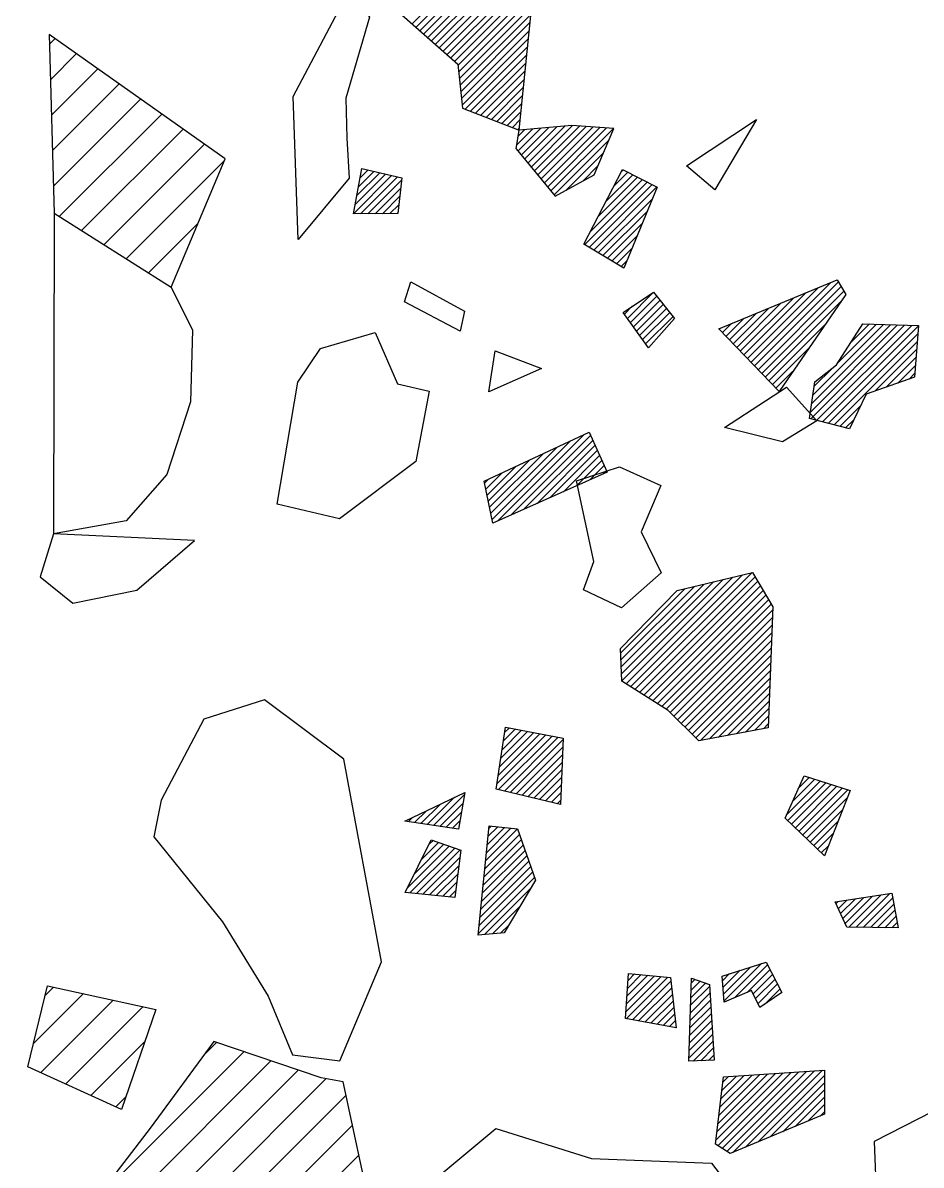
# Model space of a CAD drawing. Header units: metres. Extents: x -2.03 to 0.57, y -19.87 to -14.8.
# Drawn here: x -2.019 to -1.582, y -16.603 to -16.049 of the extents above; entities that cross this region are included whole.
import ezdxf

# ---------------------------------------------------------------- set-up
doc = ezdxf.new("R2010")
doc.units = ezdxf.units.M
doc.header["$LTSCALE"] = 25
doc.header["$MEASUREMENT"] = 0
doc.layers.get('0').update_dxf_attribs({"linetype": 'CONTINUOUS'})
for name, color, linetype in [('FEUER', 1, 'CONTINUOUS'), ('KNOCHEN', 2, 'CONTINUOUS'), ('KNOCHENSCHRAFF', 2, 'CONTINUOUS'), ('STEINE', 4, 'CONTINUOUS')]:
    doc.layers.add(name, color=color, linetype=linetype)

# ---------------------------------------------------------------- blocks, each defined once
blk = doc.blocks.new('*X28')
at = {"color": 0}
for p, q in [((-182.944, -1604.936), (-180.678, -1602.67)), ((-182.757, -1605.102), (-180.441, -1602.786)), ((-182.569, -1605.268), (-180.203, -1602.902)), ((-182.382, -1605.434), (-179.965, -1603.018)), ((-182.194, -1605.6), (-179.728, -1603.134)), ((-182.007, -1605.766), (-179.49, -1603.249)), ((-181.819, -1605.932), (-179.252, -1603.365)), ((-181.632, -1606.098), (-179.015, -1603.481)), ((-181.444, -1606.264), (-178.777, -1603.597)), ((-181.257, -1606.43), (-178.539, -1603.713)), ((-181.069, -1606.596), (-178.301, -1603.829)), ((-180.881, -1606.762), (-178.064, -1603.945)), ((-180.723, -1606.957), (-177.826, -1604.06)), ((-180.691, -1607.279), (-177.588, -1604.176)), ((-180.658, -1607.6), (-177.351, -1604.292)), ((-180.626, -1607.921), (-177.18, -1604.475)), ((-180.594, -1608.243), (-177.22, -1604.869)), ((-180.562, -1608.564), (-177.26, -1605.262)), ((-180.53, -1608.885), (-177.301, -1605.656)), ((-180.381, -1609.09), (-177.341, -1606.05)), ((-180.125, -1609.188), (-177.381, -1606.444)), ((-179.87, -1609.286), (-177.421, -1606.838)), ((-179.614, -1609.384), (-177.461, -1607.231)), ((-179.358, -1609.482), (-177.502, -1607.625)), ((-179.103, -1609.58), (-177.542, -1608.019)), ((-178.847, -1609.678), (-177.582, -1608.413)), ((-178.592, -1609.776), (-177.622, -1608.806)), ((-178.336, -1609.874), (-177.662, -1609.2)), ((-178.08, -1609.972), (-177.703, -1609.594)), ((-177.871, -1610.823), (-177.088, -1610.04)), ((-177.825, -1610.07), (-177.743, -1609.988)), ((-177.815, -1611.121), (-176.702, -1610.007)), ((-177.803, -1610.402), (-177.475, -1610.073)), ((-177.655, -1611.314), (-176.315, -1609.974)), ((-177.494, -1611.507), (-175.929, -1609.942)), ((-177.334, -1611.7), (-175.543, -1609.909)), ((-177.174, -1611.893), (-175.163, -1609.883)), ((-177.013, -1612.086), (-174.833, -1609.906)), ((-176.853, -1612.28), (-174.502, -1609.929)), ((-176.692, -1612.473), (-174.172, -1609.952)), ((-176.532, -1612.666), (-173.842, -1609.975)), ((-176.372, -1612.859), (-173.511, -1609.999)), ((-176.211, -1613.052), (-173.181, -1610.022)), ((-176.051, -1613.245), (-173.411, -1610.606)), ((-175.452, -1613), (-173.674, -1611.222)), ((-174.672, -1612.574), (-173.936, -1611.838)), ((-185.79, -1614.146), (-183.951, -1612.306)), ((-185.712, -1613.715), (-184.238, -1612.24)), ((-185.634, -1613.283), (-184.525, -1612.173)), ((-185.556, -1612.851), (-184.812, -1612.107)), ((-185.478, -1612.42), (-185.099, -1612.04)), ((-185.456, -1614.165), (-183.663, -1612.373)), ((-185.4, -1611.988), (-185.386, -1611.974)), ((-173.924, -1614.301), (-172.009, -1612.385)), ((-173.549, -1613.572), (-172.243, -1612.266)), ((-173.174, -1612.843), (-172.477, -1612.147)), ((-172.799, -1612.114), (-172.712, -1612.027)), ((-185.101, -1614.163), (-183.469, -1612.531)), ((-184.745, -1614.162), (-183.514, -1612.93)), ((-174.579, -1615.663), (-171.54, -1612.624)), ((-174.358, -1615.795), (-171.306, -1612.743)), ((-174.299, -1615.029), (-171.774, -1612.504)), ((-174.137, -1615.928), (-171.071, -1612.862)), ((-184.39, -1614.16), (-183.558, -1613.328)), ((-173.916, -1616.06), (-171.288, -1613.432)), ((-184.035, -1614.158), (-183.603, -1613.727)), ((-183.679, -1614.156), (-183.648, -1614.125)), ((-173.695, -1616.192), (-171.533, -1614.031)), ((-173.473, -1616.325), (-171.779, -1614.63)), ((-173.252, -1616.457), (-172.024, -1615.229)), ((-173.031, -1616.59), (-172.27, -1615.828)), ((-172.81, -1616.722), (-172.515, -1616.427)), ((-166.327, -1621.552), (-162.249, -1617.474)), ((-172.501, -1619.242), (-171.234, -1617.974)), ((-166.846, -1621.011), (-163.827, -1617.992)), ((-166.673, -1621.192), (-163.225, -1617.743)), ((-166.5, -1621.372), (-162.623, -1617.495)), ((-166.154, -1621.733), (-162.119, -1617.699)), ((-165.98, -1621.913), (-161.99, -1617.923)), ((-172.354, -1619.448), (-171.076, -1618.17)), ((-172.207, -1619.654), (-170.918, -1618.365)), ((-172.06, -1619.861), (-170.76, -1618.561)), ((-167.192, -1620.65), (-165.031, -1618.489)), ((-167.019, -1620.831), (-164.429, -1618.241)), ((-165.807, -1622.094), (-162.137, -1618.424)), ((-172.648, -1619.035), (-172.269, -1618.656)), ((-171.912, -1620.067), (-170.602, -1618.756)), ((-171.765, -1620.274), (-170.444, -1618.952)), ((-171.618, -1620.48), (-170.286, -1619.148)), ((-167.539, -1620.289), (-166.236, -1618.986)), ((-167.365, -1620.47), (-165.633, -1618.738)), ((-167.885, -1619.929), (-167.44, -1619.484)), ((-167.712, -1620.109), (-166.838, -1619.235)), ((-165.634, -1622.274), (-162.918, -1619.558)), ((-163.611, -1623.787), (-159.383, -1619.558)), ((-163.594, -1624.123), (-159.04, -1619.569)), ((-163.555, -1623.377), (-159.725, -1619.547)), ((-163.498, -1622.967), (-160.067, -1619.536)), ((-163.313, -1624.195), (-158.698, -1619.581)), ((-163.032, -1624.268), (-158.374, -1619.61)), ((-162.269, -1621.384), (-160.41, -1619.525)), ((-161.657, -1620.418), (-160.752, -1619.513)), ((-168.058, -1619.748), (-168.042, -1619.732)), ((-162.751, -1624.34), (-158.403, -1619.993)), ((-165.461, -1622.455), (-163.699, -1620.692)), ((-162.469, -1624.413), (-158.432, -1620.375)), ((-160.468, -1622.765), (-158.462, -1620.758)), ((-159.921, -1622.572), (-158.491, -1621.141)), ((-165.288, -1622.635), (-164.48, -1621.827)), ((-163.442, -1622.556), (-162.524, -1621.639)), ((-159.375, -1622.379), (-158.52, -1621.524)), ((-158.828, -1622.185), (-158.55, -1621.907)), ((-162.188, -1624.485), (-161.166, -1623.463)), ((-161.907, -1624.558), (-161.491, -1624.142)), ((-179.075, -1628.997), (-175.273, -1625.195)), ((-178.802, -1629.078), (-174.611, -1624.887)), ((-178.163, -1628.793), (-174.296, -1624.925)), ((-177.525, -1628.508), (-174.185, -1625.169)), ((-179.135, -1628.704), (-175.935, -1625.504)), ((-176.886, -1628.223), (-174.075, -1625.412)), ((-176.248, -1627.938), (-173.965, -1625.655)), ((-179.255, -1628.117), (-177.259, -1626.121)), ((-179.195, -1628.41), (-176.597, -1625.812)), ((-175.609, -1627.653), (-173.855, -1625.898)), ((-174.971, -1627.368), (-173.744, -1626.142)), ((-179.376, -1627.53), (-178.583, -1626.738)), ((-179.316, -1627.824), (-177.921, -1626.43)), ((-174.332, -1627.083), (-173.634, -1626.385)), ((-173.694, -1626.798), (-173.524, -1626.628)), ((-179.436, -1627.237), (-179.246, -1627.047)), ((-172.567, -1636.986), (-167.382, -1631.8)), ((-172.35, -1637.122), (-166.916, -1631.688)), ((-172.133, -1637.259), (-166.45, -1631.575)), ((-171.916, -1637.395), (-166.301, -1631.78)), ((-172.826, -1635.476), (-169.712, -1632.362)), ((-172.813, -1635.817), (-169.246, -1632.25)), ((-172.801, -1636.158), (-168.78, -1632.138)), ((-172.788, -1636.499), (-168.314, -1632.025)), ((-172.775, -1636.84), (-167.848, -1631.913)), ((-171.699, -1637.532), (-166.171, -1632.003)), ((-171.482, -1637.668), (-166.041, -1632.227)), ((-171.265, -1637.805), (-165.911, -1632.45)), ((-171.048, -1637.942), (-165.781, -1632.674)), ((-170.832, -1638.078), (-165.651, -1632.897)), ((-170.615, -1638.215), (-165.52, -1633.121)), ((-170.42, -1638.374), (-165.453, -1633.406)), ((-170.243, -1638.55), (-165.467, -1633.774)), ((-170.065, -1638.726), (-165.481, -1634.142)), ((-169.887, -1638.902), (-165.495, -1634.509)), ((-169.71, -1639.078), (-165.509, -1634.877)), ((-169.532, -1639.253), (-165.523, -1635.245)), ((-169.354, -1639.429), (-165.538, -1635.613)), ((-169.177, -1639.605), (-165.552, -1635.98)), ((-168.945, -1639.727), (-165.566, -1636.348)), ((-168.51, -1639.646), (-165.58, -1636.716)), ((-168.075, -1639.565), (-165.594, -1637.083)), ((-167.641, -1639.483), (-165.608, -1637.451)), ((-167.206, -1639.402), (-165.622, -1637.819)), ((-166.771, -1639.321), (-165.637, -1638.186)), ((-166.336, -1639.239), (-165.651, -1638.554)), ((-178.467, -1639.349), (-178.232, -1639.115)), ((-165.901, -1639.158), (-165.665, -1638.922)), ((-178.834, -1641.837), (-176.457, -1639.46)), ((-178.772, -1641.423), (-176.752, -1639.403)), ((-178.758, -1642.116), (-176.161, -1639.518)), ((-178.711, -1641.008), (-177.048, -1639.345)), ((-178.65, -1640.593), (-177.344, -1639.288)), ((-178.589, -1640.179), (-177.64, -1639.23)), ((-178.528, -1639.764), (-177.936, -1639.172)), ((-178.473, -1642.184), (-175.865, -1639.576)), ((-178.188, -1642.253), (-175.62, -1639.685)), ((-177.903, -1642.322), (-175.636, -1640.054)), ((-177.618, -1642.39), (-175.652, -1640.424)), ((-177.333, -1642.459), (-175.668, -1640.793)), ((-177.048, -1642.527), (-175.683, -1641.162)), ((-176.763, -1642.596), (-175.699, -1641.532)), ((-164.751, -1643.312), (-163.139, -1641.7)), ((-164.707, -1643.621), (-162.87, -1641.784)), ((-164.527, -1643.795), (-162.601, -1641.868)), ((-164.469, -1642.676), (-163.409, -1641.615)), ((-164.187, -1642.04), (-163.678, -1641.531)), ((-181.909, -1643.853), (-180.419, -1642.362)), ((-176.479, -1642.664), (-175.715, -1641.901)), ((-176.194, -1642.733), (-175.731, -1642.27)), ((-164.347, -1643.968), (-162.331, -1641.952)), ((-164.167, -1644.141), (-162.062, -1642.036)), ((-163.987, -1644.315), (-161.793, -1642.121)), ((-182.523, -1643.759), (-181.579, -1642.815)), ((-182.216, -1643.806), (-180.899, -1642.489)), ((-181.602, -1643.899), (-180.49, -1642.786)), ((-175.909, -1642.802), (-175.746, -1642.639)), ((-163.807, -1644.488), (-161.812, -1642.494)), ((-183.137, -1643.666), (-182.938, -1643.467)), ((-182.83, -1643.713), (-182.258, -1643.141)), ((-181.295, -1643.946), (-180.56, -1643.21)), ((-163.627, -1644.662), (-162.045, -1643.081)), ((-180.988, -1643.992), (-180.631, -1643.635)), ((-179.39, -1645.576), (-177.84, -1644.025)), ((-179.35, -1645.183), (-178.156, -1643.989)), ((-179.311, -1644.79), (-178.476, -1643.955)), ((-179.271, -1644.396), (-178.796, -1643.921)), ((-179.232, -1644.003), (-179.115, -1643.887)), ((-163.447, -1644.835), (-162.279, -1643.667)), ((-182.137, -1644.787), (-181.934, -1644.584)), ((-179.469, -1646.362), (-177.655, -1644.548)), ((-179.43, -1645.969), (-177.747, -1644.287)), ((-163.267, -1645.009), (-162.512, -1644.254)), ((-183.172, -1646.883), (-181.149, -1644.86)), ((-183.068, -1647.132), (-180.887, -1644.952)), ((-182.827, -1646.184), (-181.41, -1644.768)), ((-182.747, -1647.165), (-180.626, -1645.044)), ((-182.482, -1645.486), (-181.672, -1644.676)), ((-179.549, -1647.149), (-177.471, -1645.071)), ((-179.509, -1646.755), (-177.563, -1644.81)), ((-163.087, -1645.182), (-162.745, -1644.841)), ((-182.426, -1647.197), (-180.635, -1645.407)), ((-179.628, -1647.935), (-177.287, -1645.594)), ((-179.588, -1647.542), (-177.379, -1645.332)), ((-182.105, -1647.23), (-180.687, -1645.813)), ((-181.783, -1647.262), (-180.739, -1646.218)), ((-179.707, -1648.721), (-177.102, -1646.117)), ((-179.667, -1648.328), (-177.195, -1645.855)), ((-181.462, -1647.295), (-180.791, -1646.624)), ((-179.747, -1649.114), (-177.01, -1646.378)), ((-181.141, -1647.327), (-180.843, -1647.029)), ((-179.436, -1649.157), (-177.201, -1646.923)), ((-162.152, -1648.137), (-161.432, -1647.417)), ((-162.04, -1648.378), (-161.015, -1647.353)), ((-161.928, -1648.62), (-160.597, -1647.289)), ((-161.745, -1648.791), (-160.179, -1647.225)), ((-161.397, -1648.796), (-159.762, -1647.161)), ((-161.049, -1648.802), (-159.621, -1647.374)), ((-179.049, -1649.124), (-177.717, -1647.792)), ((-162.376, -1647.654), (-162.267, -1647.545)), ((-162.264, -1647.896), (-161.85, -1647.481)), ((-160.701, -1648.807), (-159.565, -1647.672)), ((-160.353, -1648.812), (-159.51, -1647.97)), ((-160.004, -1648.818), (-159.454, -1648.267)), ((-178.663, -1649.092), (-178.233, -1648.661)), ((-159.656, -1648.823), (-159.398, -1648.565)), ((-167.833, -1652.05), (-166.508, -1650.725)), ((-167.805, -1652.376), (-165.992, -1650.562)), ((-167.304, -1652.228), (-165.7, -1650.624)), ((-172.57, -1652.898), (-170.859, -1651.187)), ((-172.555, -1653.237), (-170.536, -1651.217)), ((-172.545, -1652.52), (-171.182, -1651.156)), ((-172.521, -1652.142), (-171.504, -1651.125)), ((-172.496, -1651.764), (-171.827, -1651.095)), ((-172.472, -1651.386), (-172.15, -1651.064)), ((-167.888, -1651.399), (-167.54, -1651.05)), ((-167.861, -1651.724), (-167.024, -1650.888)), ((-166.685, -1651.963), (-165.578, -1650.856)), ((-166.398, -1652.029), (-165.457, -1651.088)), ((-172.256, -1653.291), (-170.387, -1651.422)), ((-171.957, -1653.346), (-170.352, -1651.741)), ((-169.43, -1652.587), (-168.513, -1651.669)), ((-169.418, -1652.221), (-168.708, -1651.511)), ((-169.406, -1651.856), (-168.971, -1651.42)), ((-169.394, -1651.49), (-169.233, -1651.329)), ((-166.279, -1652.264), (-165.335, -1651.32)), ((-166.16, -1652.498), (-165.214, -1651.552)), ((-165.853, -1652.545), (-165.092, -1651.784)), ((-171.658, -1653.4), (-170.317, -1652.059)), ((-171.359, -1653.455), (-170.282, -1652.378)), ((-169.455, -1653.318), (-168.472, -1652.336)), ((-169.443, -1652.953), (-168.493, -1652.003)), ((-171.06, -1653.509), (-170.247, -1652.697)), ((-169.467, -1653.684), (-168.452, -1652.669)), ((-170.761, -1653.564), (-170.213, -1653.016)), ((-170.462, -1653.618), (-170.178, -1653.334)), ((-169.491, -1654.415), (-168.412, -1653.336)), ((-169.479, -1654.049), (-168.432, -1653.003)), ((-170.163, -1653.673), (-170.143, -1653.653)), ((-169.515, -1655.146), (-168.372, -1654.003)), ((-169.503, -1654.781), (-168.392, -1653.67)), ((-169.312, -1655.297), (-168.351, -1654.336)), ((-168.941, -1655.279), (-168.331, -1654.67)), ((-168.57, -1655.262), (-168.311, -1655.003)), ((-166.779, -1659.482), (-163.037, -1655.74)), ((-168.202, -1659.136), (-164.933, -1655.867)), ((-168.153, -1658.734), (-165.312, -1655.893)), ((-168.113, -1659.401), (-164.554, -1655.842)), ((-168.105, -1658.333), (-165.691, -1655.919)), ((-168.057, -1657.931), (-166.07, -1655.944)), ((-168.009, -1657.529), (-166.449, -1655.97)), ((-167.961, -1657.127), (-166.829, -1655.995)), ((-167.912, -1656.726), (-167.208, -1656.021)), ((-167.897, -1659.539), (-164.175, -1655.816)), ((-167.864, -1656.324), (-167.587, -1656.047)), ((-167.681, -1659.676), (-163.795, -1655.791)), ((-167.386, -1659.735), (-163.416, -1655.765)), ((-166.173, -1659.229), (-162.936, -1655.992)), ((-165.567, -1658.976), (-162.934, -1656.344)), ((-164.96, -1658.723), (-162.932, -1656.695)), ((-164.354, -1658.471), (-162.931, -1657.047)), ((-163.748, -1658.218), (-162.929, -1657.399)), ((-163.141, -1657.965), (-162.927, -1657.751))]:
    blk.add_line(p, q, dxfattribs=at)
blk = doc.blocks.new('*X42')
at = {"color": 0}
for p, q in [((-200.772, -1652.109), (-200.362, -1651.699)), ((-201.335, -1654.439), (-198.911, -1652.016)), ((-200.981, -1655.853), (-197.46, -1652.332)), ((-199.765, -1656.405), (-196.009, -1652.649)), ((-198.55, -1656.958), (-195.929, -1654.337)), ((-193.079, -1655.023), (-192.451, -1654.394)), ((-198.445, -1662.156), (-191.129, -1654.841)), ((-201.523, -1668.769), (-188.486, -1655.733)), ((-201.33, -1666.809), (-189.808, -1655.287)), ((-201.07, -1670.084), (-187.138, -1656.152)), ((-200.213, -1670.995), (-186.163, -1656.945)), ((-197.335, -1657.51), (-196.847, -1657.022)), ((-199.038, -1671.588), (-185.851, -1658.401)), ((-197.863, -1672.181), (-185.54, -1659.858))]:
    blk.add_line(p, q, dxfattribs=at)
blk = doc.blocks.new('*X44')
at = {"color": 0}
for p, q in [((-200.567, -1605.942), (-200.293, -1605.668)), ((-200.518, -1607.661), (-199.257, -1606.399)), ((-200.469, -1609.38), (-198.22, -1607.13)), ((-200.42, -1611.098), (-197.183, -1607.861)), ((-200.371, -1612.817), (-196.147, -1608.592)), ((-200.082, -1614.296), (-195.11, -1609.323)), ((-199, -1614.981), (-194.073, -1610.054)), ((-197.917, -1615.666), (-193.036, -1610.785)), ((-196.834, -1616.351), (-192.071, -1611.588)), ((-195.751, -1617.036), (-193.353, -1614.637)), ((-194.669, -1617.721), (-194.635, -1617.687))]:
    blk.add_line(p, q, dxfattribs=at)

msp = doc.modelspace()

# ---------------------------------------------------------------- linework, layer by layer
at = {"layer": 'KNOCHEN'}
for points in [[(-1.80514, -16.09039), (-1.77754, -16.10097), (-1.7717, -16.0438), (-1.85148, -16.00492), (-1.85084, -16.03042), (-1.80729, -16.06898), (-1.80514, -16.09039)], [(-1.77902, -16.11016), (-1.76004, -16.13302), (-1.74121, -16.12272), (-1.73163, -16.10023), (-1.75204, -16.0988), (-1.77754, -16.10097)], [(-1.77902, -16.11016), (-1.77754, -16.10097)], [(-1.85794, -16.14167), (-1.85397, -16.11971), (-1.83456, -16.12421), (-1.83652, -16.14156), (-1.85794, -16.14167)], [(-1.74615, -16.15642), (-1.72745, -16.1201), (-1.71057, -16.12869), (-1.7267, -16.16805), (-1.74615, -16.15642)], [(-1.65141, -16.22788), (-1.68064, -16.19741), (-1.62311, -16.17366), (-1.619, -16.18078), (-1.65141, -16.22788)], [(-1.71478, -16.20677), (-1.72711, -16.18948), (-1.71236, -16.17972), (-1.70209, -16.19242), (-1.71478, -16.20677)], [(-1.63655, -16.24107), (-1.63409, -16.2232), (-1.62342, -16.21499), (-1.61076, -16.19503), (-1.58372, -16.19591), (-1.58564, -16.22092), (-1.60906, -16.2292), (-1.61714, -16.24607), (-1.63655, -16.24107)], [(-1.79037, -16.29183), (-1.79455, -16.27144), (-1.74365, -16.24772), (-1.73488, -16.26706), (-1.79037, -16.29183)], [(-1.69036, -16.39744), (-1.70523, -16.38272), (-1.72775, -16.36855), (-1.72834, -16.35274), (-1.70093, -16.32454), (-1.66424, -16.31569), (-1.65446, -16.33248), (-1.65672, -16.39115), (-1.69036, -16.39744)], [(-1.78871, -16.42089), (-1.78426, -16.39077), (-1.75618, -16.39624), (-1.75755, -16.42839), (-1.78871, -16.42089)], [(-1.62938, -16.45326), (-1.64834, -16.43499), (-1.63926, -16.41453), (-1.61678, -16.42156), (-1.62938, -16.45326)], [(-1.83301, -16.43641), (-1.804, -16.42249), (-1.80697, -16.44036), (-1.83301, -16.43641)], [(-1.79754, -16.49184), (-1.79219, -16.43876), (-1.77841, -16.44022), (-1.76961, -16.46518), (-1.78479, -16.49076), (-1.79754, -16.49184)], [(-1.83284, -16.4711), (-1.82021, -16.44553), (-1.8059, -16.45056), (-1.80885, -16.47353), (-1.83284, -16.4711)], [(-1.62416, -16.47568), (-1.59664, -16.47146), (-1.59349, -16.48828), (-1.61849, -16.48789), (-1.62416, -16.47568)], [(-1.678, -16.52441), (-1.67908, -16.51166), (-1.65769, -16.50492), (-1.64996, -16.51968), (-1.66064, -16.52687), (-1.66476, -16.51873), (-1.678, -16.52441)], [(-1.72591, -16.5323), (-1.72449, -16.51036), (-1.70408, -16.5123), (-1.7014, -16.53677), (-1.72591, -16.5323)], [(-1.6952, -16.55306), (-1.69387, -16.51275), (-1.68518, -16.51577), (-1.68296, -16.55249), (-1.6952, -16.55306)], [(-1.68225, -16.5933), (-1.67833, -16.56063), (-1.62937, -16.55733), (-1.62926, -16.57875), (-1.67508, -16.59786)], [(-1.67508, -16.59786), (-1.68225, -16.5933)]]:
    msp.add_lwpolyline(points, dxfattribs=at)
at = {"layer": 'STEINE'}
for points in [[(-1.88492, -16.15405), (-1.8873, -16.08468), (-1.85951, -16.03199), (-1.85025, -16.04623), (-1.86179, -16.08557), (-1.86119, -16.10495), (-1.86007, -16.12433), (-1.88492, -16.15405)], [(-1.94653, -16.17731), (-1.92031, -16.11494), (-2.00581, -16.05466), (-2.00334, -16.14137), (-2.00358, -16.29697)], [(-1.68251, -16.13008), (-1.69634, -16.11842), (-1.66227, -16.0958), (-1.68251, -16.13008)], [(-2.00334, -16.14137), (-1.94653, -16.17731), (-1.93623, -16.19817), (-1.93707, -16.23287), (-1.94863, -16.26813), (-1.96842, -16.29067), (-2.00358, -16.29697)], [(-1.83324, -16.1844), (-1.83023, -16.17469), (-1.80414, -16.18885), (-1.80613, -16.19855), (-1.83324, -16.1844)], [(-1.89499, -16.28265), (-1.88508, -16.22343), (-1.87394, -16.20705), (-1.84745, -16.19926), (-1.83662, -16.22421), (-1.82129, -16.2277), (-1.82776, -16.26191), (-1.86486, -16.28965), (-1.89499, -16.28265)], [(-1.79221, -16.22807), (-1.78925, -16.20816), (-1.76676, -16.21672), (-1.79221, -16.22807)], [(-1.67785, -16.24536), (-1.64785, -16.22582), (-1.63298, -16.24207), (-1.64976, -16.25236), (-1.67785, -16.24536)], [(-1.74633, -16.32426), (-1.7413, -16.31046), (-1.74966, -16.27122), (-1.72877, -16.26448), (-1.70883, -16.27357), (-1.71841, -16.29606), (-1.70862, -16.31591), (-1.72792, -16.33284), (-1.74633, -16.32426)], [(-2.00358, -16.29697), (-2.01011, -16.31792), (-1.99424, -16.33059), (-1.96315, -16.32431), (-1.93521, -16.3002), (-2.00358, -16.29697)], [(-1.9549, -16.44416), (-1.92154, -16.48532), (-1.89942, -16.52143), (-1.88754, -16.54994), (-1.86457, -16.55288), (-1.84441, -16.50483), (-1.86275, -16.40646), (-1.90115, -16.37757), (-1.9307, -16.3869), (-1.95142, -16.42629), (-1.9549, -16.44416)], [(-2.01607, -16.55568), (-2.00658, -16.51635), (-1.95397, -16.52782), (-1.97057, -16.57637), (-2.01607, -16.55568)], [(-1.87372, -16.56109), (-1.92584, -16.5435), (-1.95675, -16.58548), (-1.99882, -16.64028), (-2.01853, -16.67813), (-2.00869, -16.70665), (-1.93658, -16.74302), (-1.88835, -16.69584), (-1.83864, -16.63948), (-1.85046, -16.62168), (-1.86299, -16.56308), (-1.87372, -16.56109)], [(-1.60772, -16.70465), (-1.59332, -16.72805), (-1.53508, -16.7446), (-1.48918, -16.74233), (-1.45345, -16.74674), (-1.44747, -16.71712), (-1.44267, -16.65792), (-1.41807, -16.57669), (-1.43145, -16.55277), (-1.48294, -16.56068), (-1.52275, -16.55629), (-1.55189, -16.54572), (-1.57673, -16.57747), (-1.60522, -16.5919), (-1.6029, -16.64953), (-1.60166, -16.69238), (-1.60772, -16.70465)], [(-1.83864, -16.63948), (-1.82092, -16.61236), (-1.78891, -16.58567), (-1.74241, -16.60023), (-1.68424, -16.60249), (-1.66165, -16.63197), (-1.64062, -16.65431), (-1.60578, -16.68526), (-1.67766, -16.6948), (-1.71634, -16.71387), (-1.84647, -16.70533), (-1.88835, -16.69584)]]:
    msp.add_lwpolyline(points, dxfattribs=at)

# ---------------------------------------------------------------- block references
at = {"layer": 'FEUER', "xscale": 0.01, "yscale": 0.01, "zscale": 0.01}
for name in ['*X44', '*X42']:
    msp.add_blockref(name, (0, 0), dxfattribs=at)
at = {"layer": 'KNOCHENSCHRAFF', "xscale": 0.01, "yscale": 0.01, "zscale": 0.01}
msp.add_blockref('*X28', (0, 0), dxfattribs=at)

doc.saveas('drawing.dxf')
